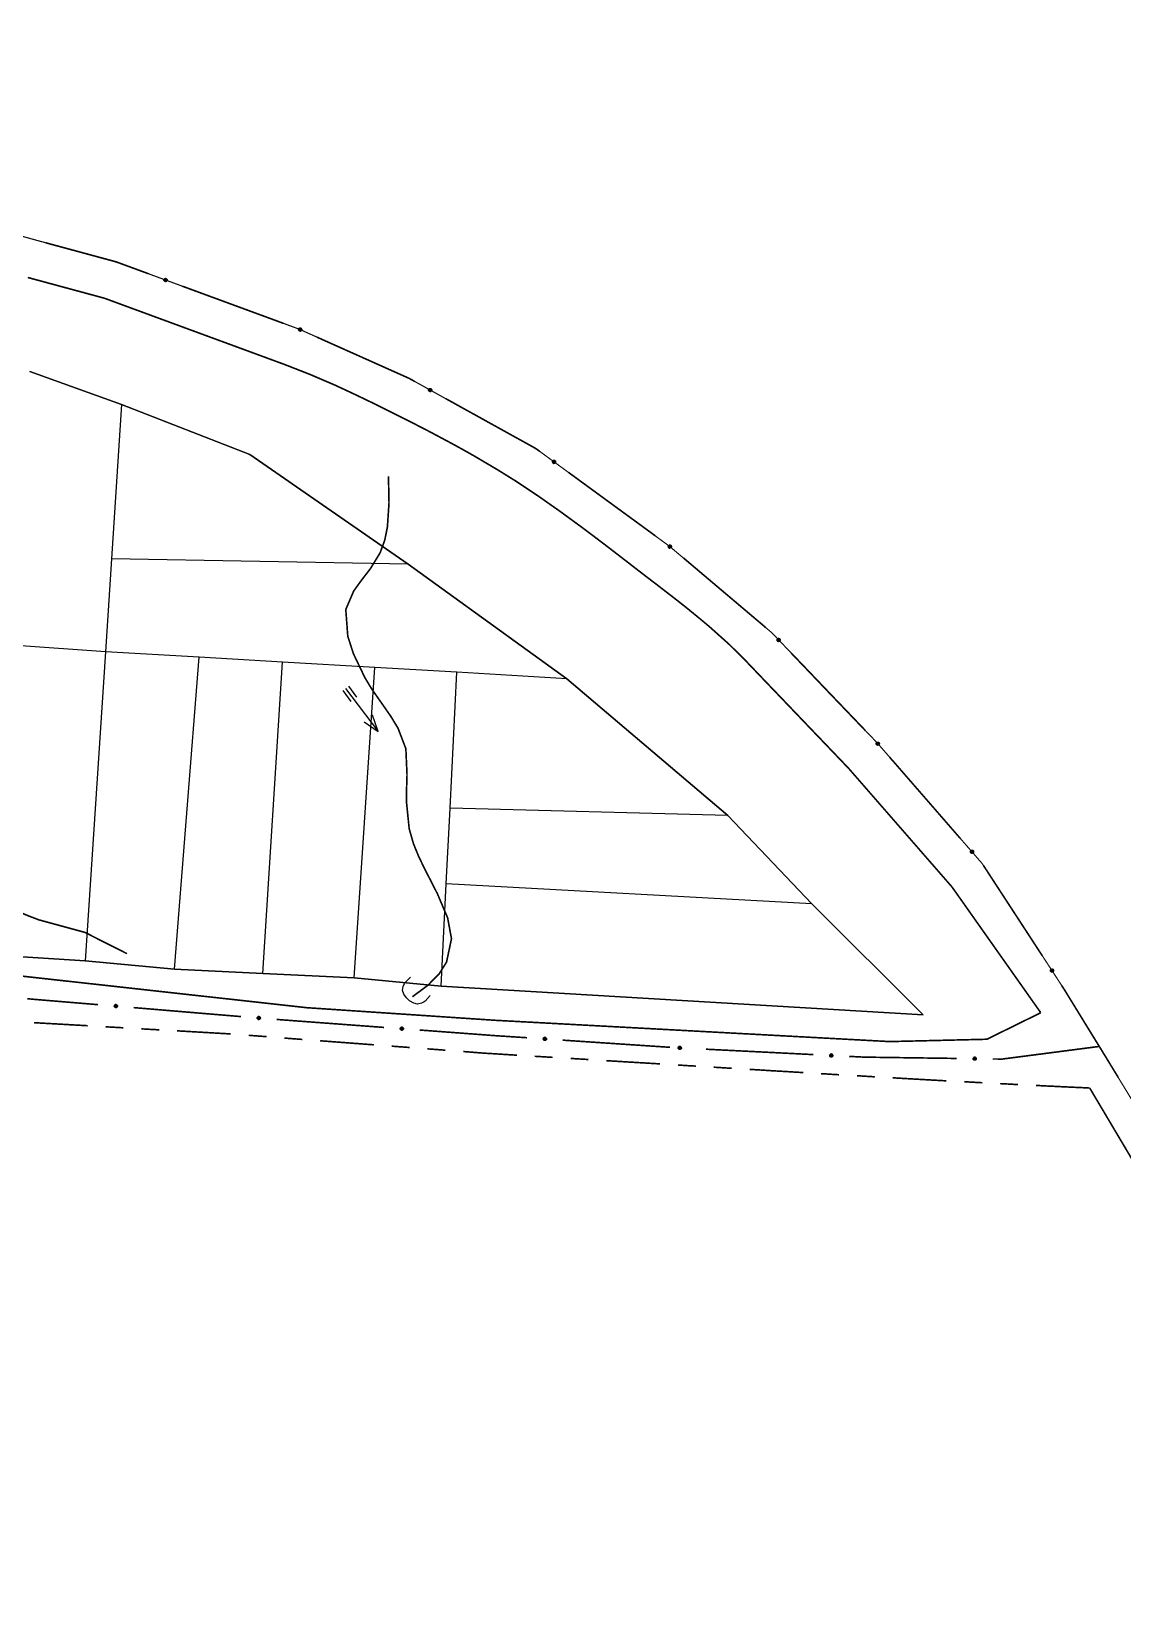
# Model space of a CAD drawing. Extents: x 205150 to 206910, y 4858726 to 4860849.
# Drawn here: x 206605.4 to 206727.1, y 4860092.8 to 4860269 of the extents above; entities that cross this region are included whole.
import ezdxf

# ---------------------------------------------------------------- set-up
doc = ezdxf.new("R2010")
doc.units = 0
doc.header["$LTSCALE"] = 1.5
doc.header["$MEASUREMENT"] = 0
doc.linetypes.add('TRACO_15', pattern=[3, 2, -1])
doc.linetypes.add('TRACO_25', pattern=[8, 3, -1, 1, -1, 1, -1])
for name, color, linetype in [('CD-MALHA-LOTES', 7, 'CONTINUOUS'), ('HD-CURSO-PERENE', 170, 'CONTINUOUS'), ('HD-TXT-PERENE', 170, 'CONTINUOUS'), ('LM-LIM-SETOR-FISCAL', 7, 'CONTINUOUS'), ('RU-QUADRAS', 6, 'CONTINUOUS'), ('SV-CAMINHO-TRILHA', 20, 'CONTINUOUS'), ('SV-EIXO-ROD-ESTR', 7, 'CONTINUOUS'), ('SV-EIXO-RUA-N-PAV', 6, 'CONTINUOUS'), ('SV-EST-MUNIC-PAV', 20, 'CONTINUOUS'), ('SV-PONTE-BUEIRO', 7, 'CONTINUOUS'), ('SV-RUA-NAO-PAV-S-GUIA-C-GUIA', 7, 'CONTINUOUS')]:
    doc.layers.add(name, color=color, linetype=linetype)
doc.linetypes.add('Limite', pattern='A,20,-3,[130,ltypeshp.shx,S=6.35,R=0,X=0,Y=0],-3,20', length=46)

# ---------------------------------------------------------------- blocks, each defined once
blk = doc.blocks.new('COD035', base_point=(204668.399228, 4861486.910881))
at = {"layer": 'HD-TXT-PERENE'}
for p, q in [((204668.399228, 4861487.316612), (204669.899228, 4861487.316612)), ((204668.399228, 4861486.916612), (204674.399228, 4861486.916612)), ((204668.399228, 4861486.516612), (204669.899228, 4861486.516612))]:
    blk.add_line(p, q, dxfattribs=at)
blk.add_lwpolyline([(204672.599228, 4861486.316612), (204674.399228, 4861486.916612), (204672.599228, 4861487.516612)], dxfattribs=at)
blk = doc.blocks.new('COD119', base_point=(206269.106264, 4861647.391596))
at = {"layer": 'SV-PONTE-BUEIRO'}
blk.add_lwpolyline([(206267.596264, 4861645.391596), (206267.596264, 4861646.224929), (206267.596264, 4861646.349929), (206267.722098, 4861646.683263), (206267.973764, 4861647.058263), (206268.351264, 4861647.266596), (206268.854598, 4861647.391596), (206269.357931, 4861647.391596), (206269.861264, 4861647.266596), (206270.238764, 4861647.058263), (206270.490431, 4861646.683263), (206270.616264, 4861646.349929), (206270.616264, 4861646.224929), (206270.616264, 4861645.391596)], dxfattribs=at)

msp = doc.modelspace()

# ---------------------------------------------------------------- linework, layer by layer
at = {"layer": 'CD-MALHA-LOTES'}
for points in [[(206615.48, 4860227.37), (206605.23, 4860231.06)], [(206615.48, 4860227.37), (206614.35, 4860210.15)], [(206647.44, 4860209.57), (206629.79, 4860221.81), (206615.48, 4860227.37)], [(206614.35, 4860210.15), (206613.67, 4860199.79)], [(206647.44, 4860209.57), (206614.35, 4860210.15)], [(206665.12, 4860196.78), (206647.44, 4860209.57)], [(206613.67, 4860199.79), (206603.75, 4860200.5)], [(206613.67, 4860199.79), (206611.41, 4860165.31)], [(206624.14, 4860199.18), (206613.67, 4860199.79)], [(206621.38, 4860164.37), (206624.14, 4860199.18)], [(206633.41, 4860198.63), (206624.14, 4860199.18)], [(206631.24, 4860163.9), (206633.41, 4860198.63)], [(206643.71, 4860198.03), (206633.41, 4860198.63)], [(206641.42, 4860163.42), (206643.71, 4860198.03)], [(206652.88, 4860197.5), (206643.71, 4860198.03)], [(206652.12, 4860182.34), (206652.88, 4860197.5)], [(206665.12, 4860196.78), (206652.88, 4860197.5)], [(206683.09, 4860181.53), (206665.12, 4860196.78)], [(206651.69, 4860173.89), (206652.12, 4860182.34)], [(206683.09, 4860181.53), (206652.12, 4860182.34)], [(206692.47, 4860171.68), (206683.09, 4860181.53)], [(206651.12, 4860162.47), (206651.69, 4860173.89)], [(206692.47, 4860171.68), (206651.69, 4860173.89)], [(206651.12, 4860162.47), (206704.88, 4860159.29), (206692.47, 4860171.68)], [(206602.08, 4860165.91), (206611.41, 4860165.31)], [(206611.41, 4860165.31), (206621.38, 4860164.37)], [(206621.38, 4860164.37), (206631.24, 4860163.9)], [(206631.24, 4860163.9), (206641.42, 4860163.42)], [(206641.42, 4860163.42), (206651.12, 4860162.47)]]:
    msp.add_lwpolyline(points, dxfattribs=at)
at = {"layer": 'HD-CURSO-PERENE', "const_width": 0.18, "flags": 128}
msp.add_lwpolyline([(206645.24, 4860219.37), (206645.3, 4860216.39), (206645.12, 4860213.7), (206644.82, 4860212.22), (206644.3, 4860210.81), (206643.22, 4860209.05), (206642.27, 4860207.82), (206641.37, 4860206.58), (206640.48, 4860204.51), (206640.7, 4860201.53), (206641.33, 4860199.57), (206642.62, 4860196.88), (206643.4, 4860195.59), (206644.65, 4860193.81), (206645.53, 4860192.54), (206646.31, 4860191.25), (206647.18, 4860188.97), (206647.31, 4860186.05), (206647.26, 4860184.53), (206647.25, 4860183.02), (206647.55, 4860180.05), (206648.03, 4860178.37), (206648.61, 4860176.95), (206649.29, 4860175.54), (206650, 4860174.16), (206650.7, 4860172.79), (206651.84, 4860170.1), (206652.27, 4860167.78), (206651.72, 4860165.17), (206650.91, 4860163.88), (206649.65, 4860162.59), (206647.91, 4860161.3)], dxfattribs=at)
at = {"layer": 'LM-LIM-SETOR-FISCAL', "linetype": 'Limite', "ltscale": 0.1, "const_width": 0.13, "flags": 128}
msp.add_lwpolyline([(205319.29, 4860270.52), (205308.71, 4860256.67), (205305.78, 4860258.84), (205287.54, 4860237.69), (205276.64, 4860225.85), (205246.75, 4860195.21), (205217.93, 4860166.62), (205205.07, 4860154.22), (205154.16, 4860103.62), (205198.33, 4860053.28), (205217.33, 4860073.87), (205228.31, 4860086.13), (205238.29, 4860095.9), (205249.21, 4860104.33), (205257.45, 4860109.18), (205264.02, 4860112.21), (205279.18, 4860117.77), (205286.26, 4860119.79), (205298.64, 4860121.61), (205309.27, 4860122.88), (205318.87, 4860123.38), (205330.48, 4860123.39), (205348.91, 4860120.43), (205359.29, 4860117.56), (205368.87, 4860113.52), (205387.79, 4860104.36), (205416.55, 4860084.92), (205427.35, 4860072.78), (205437.08, 4860059.62), (205479.77, 4859996.22), (205490.09, 4859981.19), (205507.28, 4859955.95), (205301.82, 4859758.53), (205304.27, 4859754.35), (205308.51, 4859743.48), (205314.17, 4859730.07), (205319.34, 4859714.73), (205318.69, 4859702.13), (205317.26, 4859690.64), (205315.74, 4859682.13), (205314.47, 4859670.89), (205312.89, 4859663.45), (205309.4, 4859652.21), (205307.5, 4859644.78), (205307.82, 4859635.75), (205310.04, 4859627.84), (205314.31, 4859618.34), (205319.85, 4859606.63), (205326.97, 4859596.97), (205332.19, 4859589.73), (205339.8, 4859581.22), (205346.76, 4859572.51), (205354, 4859559.81), (205353.39, 4859552.98), (205353.27, 4859547.01), (205355.22, 4859540.43), (205360.95, 4859533.08), (205371.88, 4859519.43), (205377.63, 4859512.44), (205385.79, 4859503.96), (205396.46, 4859500.67), (205404.7, 4859492.02), (205412.93, 4859478.57), (205420.22, 4859461.9), (205423.63, 4859449.31), (205425.2, 4859433.83), (205427.41, 4859417.81), (205434.87, 4859380.22), (205437.8, 4859372.3), (205447.24, 4859361.81), (205453.54, 4859349.48), (205459.05, 4859329.54), (205466.92, 4859311.43), (205476.36, 4859294.25), (205487.12, 4859281.65), (205492.89, 4859272.47), (205496.57, 4859259.35), (205503.39, 4859250.69), (205510.74, 4859242.04), (205513.88, 4859233.64), (205518.87, 4859225.77), (205525.3, 4859218.82), (205532.12, 4859213.83), (205535.79, 4859207.8), (205538.94, 4859201.5), (205542.88, 4859195.99), (205547.34, 4859189.96), (205548.12, 4859187.59), (205557.31, 4859181.03), (205563.87, 4859170.28), (205572.52, 4859159), (205575.67, 4859152.83), (205573.49, 4859146.26), (205574.41, 4859107.72), (205574.1, 4859102.45), (205570.43, 4859091.7), (205564.13, 4859081.46), (205558.88, 4859071.49), (205553.9, 4859063.1), (205553.9, 4859053.65), (205550.78, 4858995.23), (205582.12, 4858999.84), (205643.48, 4859000.72), (205662.02, 4859003.54), (205723.44, 4859017.98), (205780.86, 4859021.75), (205796.46, 4859023.04), (205822.25, 4859018.37), (205884.61, 4859012.81), (205949.14, 4859010.7), (206010.04, 4859007.01), (206085.77, 4858991.23), (206142.93, 4858964.03), (206222.76, 4858955.8), (206247.48, 4858946.16), (206320.03, 4858923.22), (206357.59, 4858908.6), (206441.35, 4858853.88), (206472.45, 4858825.54), (206535.38, 4858773.37), (206582.46, 4858737.4), (206654.71, 4858791.02), (206678.45, 4858818.8), (206712.51, 4858857.69), (206744.07, 4858897.64), (206751.69, 4858909.49), (206759.23, 4858922.23), (206766.2, 4858935.79), (206774.68, 4858954.45), (206780.86, 4858969.77), (206787.32, 4858989.53), (206795.67, 4859017.91), (206801.34, 4859037.45), (206804.81, 4859048.55), (206810.21, 4859067.25), (206818.72, 4859096.7), (206836.07, 4859155.15), (206846.57, 4859191.69), (206849.26, 4859199.97), (206857.1, 4859228.87), (206879.44, 4859306.63), (206888.86, 4859339.28), (206892.9, 4859355.31), (206898.05, 4859377.14), (206902.33, 4859396.65), (206903.66, 4859403.73), (206904.19, 4859408.48), (206905.69, 4859418.05), (206906.56, 4859427.57), (206907.69, 4859436.73), (206908.51, 4859451.61), (206908.98, 4859469.92), (206908.88, 4859478.27), (206909.31, 4859486.41), (206909.8, 4859503.75), (206908.06, 4859522.53), (206905.79, 4859539.89), (206902.11, 4859560.26), (206898.96, 4859576.34), (206897.7, 4859582.09), (206890.37, 4859608.85), (206880.35, 4859645.11), (206869.65, 4859680.81), (206865.82, 4859696.97), (206853.5, 4859740.64), (206829.42, 4859824.64), (206821, 4859851.39), (206812.97, 4859883.79), (206808.11, 4859900.23), (206792.3, 4859957.48), (206787.8, 4859976.76), (206777.66, 4860010.06), (206765, 4860051.58), (206755.54, 4860085.7), (206750.68, 4860101.63), (206741.17, 4860125.56), (206733.16, 4860141.6), (206724.53, 4860155.76), (206720.58, 4860162.18), (206711.45, 4860176.18), (206701.64, 4860187.46), (206699.72, 4860189.66), (206688, 4860201.91), (206676.62, 4860211.53), (206661.73, 4860222.42), (206647.52, 4860230.3), (206635.25, 4860235.79), (206614.85, 4860243.29), (206606.14, 4860245.65), (206597.68, 4860248), (206583.47, 4860251.01), (206568.95, 4860253.89), (206555.52, 4860256.25), (206536.42, 4860258.75), (206515.07, 4860261.46), (206491.2, 4860264.62), (206461.18, 4860268.88), (206439.8, 4860271.78), (206410.63, 4860276.21), (206388.16, 4860279.36), (206368.66, 4860282.7), (206354.57, 4860286.28), (206341.8, 4860291.58), (206328.08, 4860297.72), (206312.52, 4860304.06), (206285.44, 4860316.18), (206266.75, 4860326.61), (206251.28, 4860335.83), (206233.37, 4860347.73), (206203.78, 4860369), (206190.98, 4860381.36), (206176.1, 4860393.77), (206148.73, 4860420.73), (206131.72, 4860438.15), (206119.93, 4860450.72), (206096.07, 4860474.64), (206079.22, 4860491.32), (206053.65, 4860516.64), (206024.02, 4860544.98), (206003.48, 4860565.32), (205982.61, 4860587.19), (205969.68, 4860601.5), (205947.41, 4860624.23), (205941.47, 4860630.27), (205933.71, 4860637.54), (205921.87, 4860648.63), (205904.16, 4860665.5), (205891.55, 4860678.66), (205883.32, 4860686.89), (205866.07, 4860704.91), (205856.37, 4860714.35), (205825.17, 4860745.55), (205813.99, 4860756.84), (205803.22, 4860767.55), (205796.49, 4860774.25), (205790.73, 4860779.92), (205778.11, 4860792.25), (205767.26, 4860803.09), (205754.34, 4860816.31), (205748.7, 4860822.1), (205743.2, 4860827.74), (205737.56, 4860833.24), (205728.8, 4860841.85), (205722.27, 4860848.82), (205716.69, 4860834.76), (205683.28, 4860785.15), (205648.13, 4860731.52), (205621.03, 4860690.19), (205590.06, 4860643.83), (205580.55, 4860630.3), (205567.6, 4860611.82), (205565.6, 4860608.82), (205469.79, 4860465.73), (205420.74, 4860392.29), (205335.67, 4860262.2), (205321.6, 4860273.55)], close=True, dxfattribs=at)
at = {"layer": 'RU-QUADRAS'}
msp.add_lwpolyline([(206605.23, 4860231.06), (206615.48, 4860227.37), (206629.79, 4860221.81), (206647.44, 4860209.57), (206665.12, 4860196.78), (206683.09, 4860181.53), (206692.47, 4860171.68), (206704.88, 4860159.29), (206651.12, 4860162.47), (206641.42, 4860163.42), (206631.24, 4860163.9), (206621.38, 4860164.37), (206611.41, 4860165.31), (206602.08, 4860165.91)], dxfattribs=at)
at = {"layer": 'SV-CAMINHO-TRILHA', "linetype": 'TRACO_15', "const_width": 0.18, "flags": 128}
msp.add_lwpolyline([(206616.07, 4860166.11), (206611.38, 4860168.48), (206606.25, 4860169.88), (206604.99, 4860170.36), (206600.26, 4860172.37), (206597.87, 4860174.38), (206595.92, 4860179.45), (206595.57, 4860184.5), (206595.33, 4860185.93)], dxfattribs=at)
at = {"layer": 'SV-EIXO-ROD-ESTR', "const_width": 0.18, "flags": 128}
for points in [[(206607.02, 4860245.41), (206614.74, 4860243.32)], [(206614.74, 4860243.32), (206614.85, 4860243.29)], [(206614.85, 4860243.29), (206618.5, 4860241.95)], [(206622.25, 4860240.57), (206633.51, 4860236.43)], [(206637.21, 4860234.91), (206647.25, 4860230.42)], [(206647.25, 4860230.42), (206647.52, 4860230.3)], [(206647.52, 4860230.3), (206648.14, 4860229.96)], [(206651.64, 4860228.02), (206661.26, 4860222.69)], [(206661.26, 4860222.69), (206661.73, 4860222.42)], [(206661.73, 4860222.42), (206662.1, 4860222.15)], [(206665.33, 4860219.79), (206675.02, 4860212.71)], [(206678.16, 4860210.24), (206687.32, 4860202.49)], [(206690.15, 4860199.66), (206698.44, 4860190.99)], [(206701.13, 4860188.03), (206701.64, 4860187.46)], [(206701.64, 4860187.46), (206709.01, 4860178.98)], [(206711.61, 4860175.94), (206718.16, 4860165.89)], [(206720.34, 4860162.54), (206720.58, 4860162.18)], [(206720.58, 4860162.18), (206724.02, 4860156.58)], [(206724.02, 4860156.58), (206724.53, 4860155.76)], [(206724.53, 4860155.76), (206726.63, 4860152.32)]]:
    msp.add_lwpolyline(points, dxfattribs=at)
at = {"layer": 'SV-EIXO-ROD-ESTR', "flags": 128}
for points in [[(206620.28, 4860241.42), (206620.32, 4860241.44), (206620.36, 4860241.45), (206620.4, 4860241.44), (206620.43, 4860241.43), (206620.46, 4860241.42), (206620.49, 4860241.4), (206620.52, 4860241.36), (206620.54, 4860241.32), (206620.55, 4860241.28), (206620.55, 4860241.24), (206620.54, 4860241.2), (206620.52, 4860241.17), (206620.5, 4860241.14), (206620.47, 4860241.12), (206620.42, 4860241.1), (206620.38, 4860241.09), (206620.34, 4860241.09), (206620.31, 4860241.1), (206620.28, 4860241.12), (206620.25, 4860241.14), (206620.22, 4860241.17), (206620.2, 4860241.22), (206620.19, 4860241.26), (206620.2, 4860241.29), (206620.21, 4860241.33), (206620.22, 4860241.36), (206620.24, 4860241.39), (206620.28, 4860241.42)], [(206635.3, 4860235.89), (206635.34, 4860235.91), (206635.39, 4860235.91), (206635.42, 4860235.91), (206635.46, 4860235.9), (206635.49, 4860235.88), (206635.51, 4860235.85), (206635.54, 4860235.82), (206635.56, 4860235.78), (206635.56, 4860235.73), (206635.56, 4860235.69), (206635.55, 4860235.66), (206635.53, 4860235.63), (206635.5, 4860235.6), (206635.47, 4860235.58), (206635.42, 4860235.56), (206635.38, 4860235.56), (206635.35, 4860235.56), (206635.31, 4860235.57), (206635.28, 4860235.59), (206635.25, 4860235.61), (206635.23, 4860235.65), (206635.21, 4860235.69), (206635.21, 4860235.74), (206635.21, 4860235.77), (206635.22, 4860235.81), (206635.24, 4860235.84), (206635.26, 4860235.87), (206635.3, 4860235.89)], [(206649.82, 4860229.16), (206649.86, 4860229.17), (206649.91, 4860229.17), (206649.94, 4860229.17), (206649.97, 4860229.15), (206650, 4860229.13), (206650.03, 4860229.1), (206650.05, 4860229.07), (206650.06, 4860229.02), (206650.06, 4860228.98), (206650.06, 4860228.94), (206650.04, 4860228.91), (206650.02, 4860228.88), (206649.99, 4860228.86), (206649.96, 4860228.83), (206649.91, 4860228.82), (206649.87, 4860228.82), (206649.83, 4860228.83), (206649.8, 4860228.84), (206649.77, 4860228.86), (206649.75, 4860228.89), (206649.72, 4860228.92), (206649.71, 4860228.97), (206649.71, 4860229.01), (206649.72, 4860229.05), (206649.73, 4860229.08), (206649.75, 4860229.11), (206649.78, 4860229.14), (206649.82, 4860229.16)], [(206663.66, 4860221.15), (206663.71, 4860221.16), (206663.76, 4860221.15), (206663.79, 4860221.14), (206663.82, 4860221.12), (206663.85, 4860221.1), (206663.87, 4860221.07), (206663.88, 4860221.03), (206663.89, 4860220.98), (206663.89, 4860220.94), (206663.88, 4860220.9), (206663.86, 4860220.87), (206663.84, 4860220.85), (206663.8, 4860220.83), (206663.77, 4860220.81), (206663.72, 4860220.8), (206663.68, 4860220.8), (206663.64, 4860220.82), (206663.61, 4860220.84), (206663.58, 4860220.86), (206663.56, 4860220.89), (206663.55, 4860220.93), (206663.54, 4860220.98), (206663.54, 4860221.02), (206663.55, 4860221.05), (206663.57, 4860221.08), (206663.6, 4860221.11), (206663.62, 4860221.13), (206663.66, 4860221.15)], [(206676.59, 4860211.71), (206676.64, 4860211.71), (206676.68, 4860211.7), (206676.72, 4860211.69), (206676.74, 4860211.67), (206676.77, 4860211.64), (206676.79, 4860211.61), (206676.8, 4860211.57), (206676.81, 4860211.52), (206676.8, 4860211.48), (206676.79, 4860211.45), (206676.77, 4860211.42), (206676.74, 4860211.39), (206676.71, 4860211.37), (206676.67, 4860211.36), (206676.62, 4860211.36), (206676.58, 4860211.36), (206676.54, 4860211.38), (206676.52, 4860211.4), (206676.49, 4860211.42), (206676.47, 4860211.45), (206676.46, 4860211.49), (206676.45, 4860211.54), (206676.46, 4860211.59), (206676.47, 4860211.62), (206676.5, 4860211.65), (206676.52, 4860211.67), (206676.55, 4860211.69), (206676.59, 4860211.71)], [(206688.74, 4860201.29), (206688.79, 4860201.29), (206688.83, 4860201.28), (206688.87, 4860201.26), (206688.89, 4860201.23), (206688.91, 4860201.21), (206688.93, 4860201.17), (206688.94, 4860201.13), (206688.94, 4860201.09), (206688.93, 4860201.04), (206688.91, 4860201.01), (206688.89, 4860200.98), (206688.86, 4860200.96), (206688.83, 4860200.95), (206688.78, 4860200.94), (206688.74, 4860200.94), (206688.69, 4860200.95), (206688.66, 4860200.97), (206688.64, 4860200.99), (206688.61, 4860201.02), (206688.6, 4860201.05), (206688.59, 4860201.09), (206688.59, 4860201.14), (206688.6, 4860201.18), (206688.62, 4860201.21), (206688.64, 4860201.24), (206688.67, 4860201.26), (206688.7, 4860201.28), (206688.74, 4860201.29)], [(206699.81, 4860189.72), (206699.86, 4860189.72), (206699.9, 4860189.71), (206699.93, 4860189.69), (206699.95, 4860189.66), (206699.97, 4860189.63), (206699.99, 4860189.6), (206700, 4860189.56), (206700, 4860189.51), (206699.98, 4860189.47), (206699.96, 4860189.44), (206699.94, 4860189.41), (206699.91, 4860189.39), (206699.87, 4860189.38), (206699.83, 4860189.37), (206699.78, 4860189.37), (206699.74, 4860189.39), (206699.71, 4860189.41), (206699.69, 4860189.43), (206699.67, 4860189.46), (206699.65, 4860189.49), (206699.64, 4860189.54), (206699.65, 4860189.58), (206699.66, 4860189.62), (206699.68, 4860189.65), (206699.71, 4860189.68), (206699.73, 4860189.7), (206699.77, 4860189.72), (206699.81, 4860189.72)], [(206710.32, 4860177.66), (206710.36, 4860177.65), (206710.41, 4860177.64), (206710.44, 4860177.62), (206710.46, 4860177.6), (206710.48, 4860177.57), (206710.5, 4860177.53), (206710.5, 4860177.49), (206710.5, 4860177.45), (206710.49, 4860177.4), (206710.47, 4860177.37), (206710.44, 4860177.35), (206710.42, 4860177.33), (206710.38, 4860177.31), (206710.34, 4860177.3), (206710.29, 4860177.31), (206710.25, 4860177.32), (206710.22, 4860177.34), (206710.19, 4860177.37), (206710.17, 4860177.39), (206710.16, 4860177.43), (206710.15, 4860177.47), (206710.15, 4860177.52), (206710.17, 4860177.56), (206710.19, 4860177.59), (206710.21, 4860177.61), (206710.24, 4860177.63), (206710.27, 4860177.65), (206710.32, 4860177.66)], [(206719.27, 4860164.4), (206719.31, 4860164.39), (206719.35, 4860164.37), (206719.38, 4860164.34), (206719.4, 4860164.32), (206719.42, 4860164.28), (206719.43, 4860164.25), (206719.43, 4860164.21), (206719.42, 4860164.16), (206719.4, 4860164.12), (206719.38, 4860164.09), (206719.35, 4860164.07), (206719.32, 4860164.05), (206719.28, 4860164.04), (206719.24, 4860164.04), (206719.19, 4860164.05), (206719.15, 4860164.07), (206719.13, 4860164.09), (206719.11, 4860164.12), (206719.09, 4860164.15), (206719.08, 4860164.19), (206719.08, 4860164.23), (206719.09, 4860164.28), (206719.1, 4860164.32), (206719.13, 4860164.34), (206719.16, 4860164.37), (206719.19, 4860164.38), (206719.22, 4860164.39), (206719.27, 4860164.4)]]:
    msp.add_lwpolyline(points, close=True, dxfattribs=at)
for points in [[(206620.19, 4860241.26), (206620.52, 4860241.17)], [(206620.2, 4860241.31), (206620.54, 4860241.22)], [(206620.2, 4860241.29), (206620.54, 4860241.2)], [(206620.2, 4860241.27), (206620.53, 4860241.19)], [(206620.2, 4860241.23), (206620.51, 4860241.16)], [(206620.2, 4860241.22), (206620.5, 4860241.14)], [(206620.21, 4860241.33), (206620.55, 4860241.24)], [(206620.22, 4860241.36), (206620.55, 4860241.28)], [(206620.22, 4860241.34), (206620.54, 4860241.26)], [(206620.22, 4860241.19), (206620.48, 4860241.13)], [(206620.22, 4860241.17), (206620.47, 4860241.12)], [(206620.24, 4860241.39), (206620.54, 4860241.32)], [(206620.24, 4860241.37), (206620.54, 4860241.3)], [(206620.24, 4860241.15), (206620.44, 4860241.11)], [(206620.25, 4860241.14), (206620.42, 4860241.1)], [(206620.26, 4860241.4), (206620.53, 4860241.34)], [(206620.27, 4860241.13), (206620.39, 4860241.09)], [(206620.28, 4860241.42), (206620.52, 4860241.36)], [(206620.28, 4860241.12), (206620.38, 4860241.09)], [(206620.3, 4860241.43), (206620.5, 4860241.38)], [(206620.32, 4860241.44), (206620.49, 4860241.4)], [(206620.34, 4860241.44), (206620.47, 4860241.41)], [(206620.36, 4860241.45), (206620.46, 4860241.42)], [(206635.24, 4860235.84), (206635.56, 4860235.73)], [(206635.24, 4860235.82), (206635.56, 4860235.72)], [(206635.26, 4860235.87), (206635.56, 4860235.78)], [(206635.26, 4860235.85), (206635.56, 4860235.76)], [(206635.28, 4860235.88), (206635.54, 4860235.8)], [(206635.3, 4860235.89), (206635.54, 4860235.82)], [(206635.32, 4860235.9), (206635.52, 4860235.84)], [(206635.34, 4860235.91), (206635.51, 4860235.85)], [(206635.37, 4860235.91), (206635.49, 4860235.87)], [(206635.39, 4860235.91), (206635.49, 4860235.88)], [(206635.21, 4860235.77), (206635.55, 4860235.66)], [(206635.21, 4860235.75), (206635.53, 4860235.65)], [(206635.21, 4860235.74), (206635.53, 4860235.63)], [(206635.21, 4860235.71), (206635.51, 4860235.62)], [(206635.21, 4860235.69), (206635.5, 4860235.6)], [(206635.22, 4860235.81), (206635.56, 4860235.69)], [(206635.22, 4860235.79), (206635.55, 4860235.68)], [(206635.22, 4860235.67), (206635.48, 4860235.59)], [(206635.23, 4860235.65), (206635.47, 4860235.58)], [(206635.25, 4860235.63), (206635.44, 4860235.57)], [(206635.25, 4860235.61), (206635.42, 4860235.56)], [(206635.27, 4860235.6), (206635.4, 4860235.56)], [(206635.28, 4860235.59), (206635.38, 4860235.56)], [(206649.71, 4860229.01), (206650.02, 4860228.88)], [(206649.71, 4860228.99), (206650, 4860228.87)], [(206649.71, 4860228.97), (206649.99, 4860228.86)], [(206649.72, 4860229.05), (206650.04, 4860228.91)], [(206649.72, 4860229.03), (206650.03, 4860228.9)], [(206649.72, 4860228.95), (206649.97, 4860228.85)], [(206649.72, 4860228.92), (206649.96, 4860228.83)], [(206649.73, 4860229.08), (206650.06, 4860228.94)], [(206649.73, 4860229.06), (206650.05, 4860228.92)], [(206649.74, 4860228.91), (206649.93, 4860228.83)], [(206649.75, 4860229.11), (206650.06, 4860228.98)], [(206649.75, 4860229.09), (206650.06, 4860228.96)], [(206649.75, 4860228.89), (206649.91, 4860228.82)], [(206649.76, 4860228.87), (206649.88, 4860228.82)], [(206649.77, 4860229.12), (206650.06, 4860229)], [(206649.77, 4860228.86), (206649.87, 4860228.82)], [(206649.78, 4860229.14), (206650.06, 4860229.02)], [(206649.8, 4860229.14), (206650.05, 4860229.05)], [(206649.82, 4860229.16), (206650.05, 4860229.07)], [(206649.84, 4860229.16), (206650.03, 4860229.09)], [(206649.86, 4860229.17), (206650.03, 4860229.1)], [(206649.89, 4860229.17), (206650.01, 4860229.12)], [(206649.91, 4860229.17), (206650, 4860229.13)], [(206663.54, 4860221.02), (206663.84, 4860220.85)], [(206663.54, 4860221), (206663.82, 4860220.84)], [(206663.54, 4860220.98), (206663.8, 4860220.83)], [(206663.55, 4860221.05), (206663.86, 4860220.87)], [(206663.55, 4860221.03), (206663.84, 4860220.86)], [(206663.55, 4860220.95), (206663.78, 4860220.82)], [(206663.55, 4860220.93), (206663.77, 4860220.81)], [(206663.56, 4860220.91), (206663.74, 4860220.81)], [(206663.56, 4860220.89), (206663.72, 4860220.8)], [(206663.57, 4860221.08), (206663.88, 4860220.9)], [(206663.57, 4860221.07), (206663.86, 4860220.89)], [(206663.58, 4860220.87), (206663.69, 4860220.81)], [(206663.58, 4860220.86), (206663.68, 4860220.8)], [(206663.59, 4860221.09), (206663.88, 4860220.93)], [(206663.6, 4860221.11), (206663.89, 4860220.94)], [(206663.61, 4860221.12), (206663.89, 4860220.96)], [(206663.62, 4860221.13), (206663.89, 4860220.98)], [(206663.64, 4860221.14), (206663.89, 4860221.01)], [(206663.66, 4860221.15), (206663.88, 4860221.03)], [(206663.69, 4860221.15), (206663.87, 4860221.05)], [(206663.71, 4860221.16), (206663.87, 4860221.07)], [(206663.74, 4860221.15), (206663.85, 4860221.09)], [(206663.76, 4860221.15), (206663.85, 4860221.1)], [(206676.45, 4860211.54), (206676.71, 4860211.37)], [(206676.46, 4860211.59), (206676.74, 4860211.39)], [(206676.46, 4860211.56), (206676.72, 4860211.39)], [(206676.46, 4860211.52), (206676.69, 4860211.37)], [(206676.46, 4860211.49), (206676.67, 4860211.36)], [(206676.47, 4860211.62), (206676.77, 4860211.42)], [(206676.47, 4860211.6), (206676.75, 4860211.41)], [(206676.47, 4860211.47), (206676.64, 4860211.36)], [(206676.47, 4860211.45), (206676.62, 4860211.36)], [(206676.48, 4860211.44), (206676.59, 4860211.36)], [(206676.49, 4860211.63), (206676.77, 4860211.43)], [(206676.49, 4860211.42), (206676.58, 4860211.36)], [(206676.5, 4860211.65), (206676.79, 4860211.45)], [(206676.51, 4860211.66), (206676.79, 4860211.47)], [(206676.52, 4860211.67), (206676.8, 4860211.48)], [(206676.54, 4860211.68), (206676.8, 4860211.51)], [(206676.55, 4860211.69), (206676.81, 4860211.52)], [(206676.57, 4860211.7), (206676.8, 4860211.55)], [(206676.59, 4860211.71), (206676.8, 4860211.57)], [(206676.62, 4860211.71), (206676.79, 4860211.6)], [(206676.64, 4860211.71), (206676.79, 4860211.61)], [(206676.66, 4860211.71), (206676.77, 4860211.63)], [(206676.68, 4860211.7), (206676.77, 4860211.64)], [(206688.59, 4860201.14), (206688.83, 4860200.95)], [(206688.59, 4860201.12), (206688.8, 4860200.94)], [(206688.59, 4860201.09), (206688.78, 4860200.94)], [(206688.6, 4860201.18), (206688.86, 4860200.96)], [(206688.6, 4860201.16), (206688.84, 4860200.96)], [(206688.6, 4860201.07), (206688.75, 4860200.94)], [(206688.6, 4860201.05), (206688.74, 4860200.94)], [(206688.61, 4860201.19), (206688.87, 4860200.97)], [(206688.61, 4860201.03), (206688.71, 4860200.95)], [(206688.61, 4860201.02), (206688.69, 4860200.95)], [(206688.62, 4860201.21), (206688.89, 4860200.98)], [(206688.63, 4860201.22), (206688.9, 4860201)], [(206688.64, 4860201.24), (206688.91, 4860201.01)], [(206688.66, 4860201.25), (206688.92, 4860201.03)], [(206688.67, 4860201.26), (206688.93, 4860201.04)], [(206688.69, 4860201.27), (206688.93, 4860201.07)], [(206688.7, 4860201.28), (206688.94, 4860201.09)], [(206688.72, 4860201.28), (206688.94, 4860201.11)], [(206688.74, 4860201.29), (206688.94, 4860201.13)], [(206688.77, 4860201.29), (206688.93, 4860201.16)], [(206688.79, 4860201.29), (206688.93, 4860201.17)], [(206688.82, 4860201.28), (206688.92, 4860201.2)], [(206688.83, 4860201.28), (206688.91, 4860201.21)], [(206699.64, 4860189.54), (206699.83, 4860189.37)], [(206699.65, 4860189.6), (206699.89, 4860189.39)], [(206699.65, 4860189.58), (206699.87, 4860189.38)], [(206699.65, 4860189.56), (206699.85, 4860189.38)], [(206699.65, 4860189.51), (206699.8, 4860189.38)], [(206699.65, 4860189.49), (206699.78, 4860189.37)], [(206699.66, 4860189.62), (206699.91, 4860189.39)], [(206699.66, 4860189.47), (206699.76, 4860189.38)], [(206699.67, 4860189.64), (206699.92, 4860189.4)], [(206699.67, 4860189.46), (206699.74, 4860189.39)], [(206699.68, 4860189.65), (206699.94, 4860189.41)], [(206699.69, 4860189.66), (206699.95, 4860189.43)], [(206699.71, 4860189.68), (206699.96, 4860189.44)], [(206699.72, 4860189.69), (206699.97, 4860189.46)], [(206699.73, 4860189.7), (206699.98, 4860189.47)], [(206699.75, 4860189.71), (206699.98, 4860189.49)], [(206699.77, 4860189.72), (206700, 4860189.51)], [(206699.79, 4860189.72), (206699.99, 4860189.54)], [(206699.81, 4860189.72), (206700, 4860189.56)], [(206699.84, 4860189.72), (206699.99, 4860189.59)], [(206699.86, 4860189.72), (206699.99, 4860189.6)], [(206699.88, 4860189.71), (206699.98, 4860189.62)], [(206699.9, 4860189.71), (206699.97, 4860189.63)], [(206710.15, 4860177.52), (206710.38, 4860177.31)], [(206710.15, 4860177.47), (206710.34, 4860177.3)], [(206710.16, 4860177.54), (206710.39, 4860177.32)], [(206710.16, 4860177.49), (206710.36, 4860177.31)], [(206710.16, 4860177.45), (206710.31, 4860177.31)], [(206710.16, 4860177.43), (206710.29, 4860177.31)], [(206710.17, 4860177.56), (206710.42, 4860177.33)], [(206710.17, 4860177.41), (206710.27, 4860177.32)], [(206710.17, 4860177.39), (206710.25, 4860177.32)], [(206710.18, 4860177.57), (206710.43, 4860177.34)], [(206710.19, 4860177.59), (206710.44, 4860177.35)], [(206710.2, 4860177.6), (206710.45, 4860177.36)], [(206710.21, 4860177.61), (206710.47, 4860177.37)], [(206710.23, 4860177.62), (206710.48, 4860177.39)], [(206710.24, 4860177.63), (206710.49, 4860177.4)], [(206710.26, 4860177.64), (206710.49, 4860177.43)], [(206710.27, 4860177.65), (206710.5, 4860177.45)], [(206710.29, 4860177.65), (206710.5, 4860177.47)], [(206710.32, 4860177.66), (206710.5, 4860177.49)], [(206710.34, 4860177.65), (206710.5, 4860177.52)], [(206710.36, 4860177.65), (206710.5, 4860177.53)], [(206710.39, 4860177.65), (206710.48, 4860177.56)], [(206710.41, 4860177.64), (206710.48, 4860177.57)], [(206719.08, 4860164.23), (206719.24, 4860164.04)], [(206719.08, 4860164.21), (206719.21, 4860164.05)], [(206719.08, 4860164.19), (206719.19, 4860164.05)], [(206719.09, 4860164.28), (206719.28, 4860164.04)], [(206719.09, 4860164.25), (206719.26, 4860164.05)], [(206719.09, 4860164.17), (206719.17, 4860164.07)], [(206719.09, 4860164.15), (206719.15, 4860164.07)], [(206719.1, 4860164.32), (206719.32, 4860164.05)], [(206719.1, 4860164.3), (206719.3, 4860164.05)], [(206719.12, 4860164.33), (206719.33, 4860164.06)], [(206719.13, 4860164.34), (206719.35, 4860164.07)], [(206719.14, 4860164.35), (206719.36, 4860164.08)], [(206719.16, 4860164.37), (206719.38, 4860164.09)], [(206719.18, 4860164.37), (206719.39, 4860164.11)], [(206719.19, 4860164.38), (206719.4, 4860164.12)], [(206719.21, 4860164.38), (206719.41, 4860164.14)], [(206719.22, 4860164.39), (206719.42, 4860164.16)], [(206719.24, 4860164.39), (206719.42, 4860164.19)], [(206719.27, 4860164.4), (206719.43, 4860164.21)], [(206719.29, 4860164.39), (206719.42, 4860164.23)], [(206719.31, 4860164.39), (206719.43, 4860164.25)], [(206719.34, 4860164.38), (206719.42, 4860164.27)], [(206719.35, 4860164.37), (206719.42, 4860164.28)]]:
    msp.add_lwpolyline(points, dxfattribs=at)
at = {"layer": 'SV-EIXO-RUA-N-PAV', "const_width": 0.18, "flags": 128}
for points in [[(206605.86, 4860161), (206604.96, 4860161.08)], [(206612.83, 4860160.42), (206605.86, 4860161)], [(206628.78, 4860159.09), (206616.82, 4860160.09)], [(206644.73, 4860157.88), (206632.76, 4860158.77)], [(206656.62, 4860157), (206648.72, 4860157.59)], [(206656.7, 4860156.99), (206656.62, 4860157)], [(206660.69, 4860156.73), (206656.7, 4860156.99)], [(206676.65, 4860155.66), (206664.68, 4860156.46)], [(206692.63, 4860154.85), (206680.65, 4860155.45)], [(206724.53, 4860155.76), (206714.62, 4860154.47)], [(206698.42, 4860154.56), (206696.63, 4860154.65)], [(206698.63, 4860154.56), (206698.42, 4860154.56)], [(206708.63, 4860154.42), (206698.63, 4860154.56)], [(206713.7, 4860154.35), (206712.63, 4860154.36)], [(206714.62, 4860154.47), (206713.7, 4860154.35)]]:
    msp.add_lwpolyline(points, dxfattribs=at)
at = {"layer": 'SV-EIXO-RUA-N-PAV', "flags": 128}
for points in [[(206614.96, 4860160.13), (206614.92, 4860160.1), (206614.88, 4860160.08), (206614.85, 4860160.07), (206614.81, 4860160.08), (206614.78, 4860160.08), (206614.75, 4860160.09), (206614.71, 4860160.12), (206614.68, 4860160.16), (206614.66, 4860160.2), (206614.65, 4860160.23), (206614.65, 4860160.27), (206614.66, 4860160.3), (206614.67, 4860160.34), (206614.7, 4860160.37), (206614.73, 4860160.4), (206614.77, 4860160.42), (206614.81, 4860160.43), (206614.84, 4860160.43), (206614.88, 4860160.42), (206614.91, 4860160.41), (206614.95, 4860160.38), (206614.98, 4860160.35), (206615, 4860160.31), (206615, 4860160.27), (206615, 4860160.24), (206615, 4860160.2), (206614.99, 4860160.17), (206614.96, 4860160.13)], [(206630.9, 4860158.8), (206630.87, 4860158.77), (206630.83, 4860158.75), (206630.79, 4860158.74), (206630.76, 4860158.74), (206630.72, 4860158.75), (206630.69, 4860158.76), (206630.66, 4860158.79), (206630.62, 4860158.82), (206630.61, 4860158.86), (206630.6, 4860158.9), (206630.6, 4860158.93), (206630.6, 4860158.97), (206630.62, 4860159), (206630.64, 4860159.04), (206630.68, 4860159.07), (206630.72, 4860159.09), (206630.75, 4860159.09), (206630.79, 4860159.09), (206630.82, 4860159.09), (206630.86, 4860159.07), (206630.89, 4860159.05), (206630.92, 4860159.01), (206630.94, 4860158.98), (206630.95, 4860158.94), (206630.95, 4860158.9), (206630.94, 4860158.87), (206630.93, 4860158.83), (206630.9, 4860158.8)], [(206646.86, 4860157.61), (206646.82, 4860157.58), (206646.79, 4860157.56), (206646.75, 4860157.55), (206646.72, 4860157.55), (206646.68, 4860157.56), (206646.65, 4860157.57), (206646.61, 4860157.6), (206646.58, 4860157.63), (206646.56, 4860157.67), (206646.55, 4860157.71), (206646.55, 4860157.74), (206646.56, 4860157.78), (206646.57, 4860157.81), (206646.6, 4860157.85), (206646.63, 4860157.88), (206646.67, 4860157.9), (206646.71, 4860157.91), (206646.74, 4860157.91), (206646.78, 4860157.9), (206646.81, 4860157.89), (206646.85, 4860157.86), (206646.88, 4860157.82), (206646.9, 4860157.79), (206646.9, 4860157.75), (206646.9, 4860157.72), (206646.9, 4860157.68), (206646.89, 4860157.65), (206646.86, 4860157.61)], [(206662.82, 4860156.48), (206662.79, 4860156.44), (206662.75, 4860156.42), (206662.71, 4860156.41), (206662.68, 4860156.42), (206662.64, 4860156.42), (206662.61, 4860156.43), (206662.57, 4860156.46), (206662.54, 4860156.49), (206662.52, 4860156.53), (206662.51, 4860156.57), (206662.51, 4860156.6), (206662.52, 4860156.64), (206662.53, 4860156.67), (206662.55, 4860156.71), (206662.59, 4860156.74), (206662.63, 4860156.76), (206662.66, 4860156.77), (206662.7, 4860156.77), (206662.74, 4860156.76), (206662.77, 4860156.75), (206662.8, 4860156.73), (206662.84, 4860156.69), (206662.86, 4860156.65), (206662.86, 4860156.62), (206662.86, 4860156.58), (206662.86, 4860156.55), (206662.85, 4860156.51), (206662.82, 4860156.48)], [(206677.87, 4860155.47), (206677.83, 4860155.44), (206677.8, 4860155.42), (206677.76, 4860155.41), (206677.72, 4860155.41), (206677.69, 4860155.42), (206677.66, 4860155.43), (206677.62, 4860155.45), (206677.59, 4860155.49), (206677.57, 4860155.53), (206677.56, 4860155.57), (206677.56, 4860155.6), (206677.56, 4860155.64), (206677.58, 4860155.67), (206677.6, 4860155.7), (206677.64, 4860155.74), (206677.68, 4860155.76), (206677.71, 4860155.76), (206677.75, 4860155.76), (206677.78, 4860155.76), (206677.82, 4860155.75), (206677.85, 4860155.72), (206677.88, 4860155.69), (206677.9, 4860155.65), (206677.91, 4860155.61), (206677.91, 4860155.58), (206677.91, 4860155.54), (206677.89, 4860155.51), (206677.87, 4860155.47)], [(206694.77, 4860154.63), (206694.73, 4860154.6), (206694.7, 4860154.58), (206694.66, 4860154.57), (206694.63, 4860154.57), (206694.59, 4860154.57), (206694.56, 4860154.59), (206694.52, 4860154.61), (206694.49, 4860154.64), (206694.47, 4860154.68), (206694.46, 4860154.72), (206694.46, 4860154.76), (206694.46, 4860154.79), (206694.48, 4860154.82), (206694.5, 4860154.86), (206694.53, 4860154.89), (206694.57, 4860154.91), (206694.61, 4860154.92), (206694.64, 4860154.92), (206694.68, 4860154.92), (206694.71, 4860154.9), (206694.75, 4860154.88), (206694.78, 4860154.84), (206694.8, 4860154.81), (206694.81, 4860154.77), (206694.81, 4860154.74), (206694.81, 4860154.7), (206694.79, 4860154.67), (206694.77, 4860154.63)], [(206710.77, 4860154.28), (206710.73, 4860154.24), (206710.7, 4860154.22), (206710.66, 4860154.21), (206710.63, 4860154.21), (206710.59, 4860154.21), (206710.56, 4860154.23), (206710.52, 4860154.25), (206710.49, 4860154.28), (206710.46, 4860154.32), (206710.45, 4860154.36), (206710.45, 4860154.39), (206710.45, 4860154.43), (206710.47, 4860154.46), (206710.49, 4860154.5), (206710.52, 4860154.53), (206710.56, 4860154.55), (206710.6, 4860154.56), (206710.63, 4860154.56), (206710.67, 4860154.56), (206710.7, 4860154.55), (206710.74, 4860154.53), (206710.77, 4860154.49), (206710.79, 4860154.46), (206710.8, 4860154.42), (206710.8, 4860154.39), (206710.8, 4860154.35), (206710.79, 4860154.32), (206710.77, 4860154.28)]]:
    msp.add_lwpolyline(points, close=True, dxfattribs=at)
for points in [[(206615, 4860160.27), (206614.65, 4860160.27)], [(206615, 4860160.26), (206614.65, 4860160.25)], [(206615, 4860160.24), (206614.65, 4860160.23)], [(206615, 4860160.31), (206614.66, 4860160.3)], [(206615, 4860160.29), (206614.66, 4860160.28)], [(206615, 4860160.22), (206614.66, 4860160.21)], [(206615, 4860160.2), (206614.66, 4860160.2)], [(206614.98, 4860160.35), (206614.67, 4860160.34)], [(206614.99, 4860160.33), (206614.67, 4860160.32)], [(206614.99, 4860160.19), (206614.67, 4860160.17)], [(206614.99, 4860160.17), (206614.68, 4860160.16)], [(206614.96, 4860160.36), (206614.69, 4860160.35)], [(206614.95, 4860160.38), (206614.7, 4860160.37)], [(206614.97, 4860160.15), (206614.7, 4860160.14)], [(206614.96, 4860160.13), (206614.71, 4860160.12)], [(206614.92, 4860160.39), (206614.72, 4860160.39)], [(206614.91, 4860160.41), (206614.73, 4860160.4)], [(206614.94, 4860160.12), (206614.74, 4860160.11)], [(206614.92, 4860160.1), (206614.75, 4860160.09)], [(206614.89, 4860160.41), (206614.76, 4860160.41)], [(206614.88, 4860160.42), (206614.77, 4860160.42)], [(206614.9, 4860160.09), (206614.77, 4860160.09)], [(206614.88, 4860160.08), (206614.78, 4860160.08)], [(206630.94, 4860158.98), (206630.6, 4860158.97)], [(206630.94, 4860158.96), (206630.6, 4860158.95)], [(206630.95, 4860158.94), (206630.6, 4860158.93)], [(206630.95, 4860158.92), (206630.6, 4860158.92)], [(206630.95, 4860158.9), (206630.6, 4860158.9)], [(206630.93, 4860159), (206630.61, 4860158.99)], [(206630.94, 4860158.89), (206630.61, 4860158.88)], [(206630.94, 4860158.87), (206630.61, 4860158.86)], [(206630.92, 4860159.01), (206630.62, 4860159)], [(206630.93, 4860158.85), (206630.62, 4860158.84)], [(206630.93, 4860158.83), (206630.62, 4860158.82)], [(206630.9, 4860159.03), (206630.63, 4860159.02)], [(206630.89, 4860159.05), (206630.64, 4860159.04)], [(206630.92, 4860158.82), (206630.64, 4860158.81)], [(206630.9, 4860158.8), (206630.66, 4860158.79)], [(206630.87, 4860159.06), (206630.67, 4860159.05)], [(206630.86, 4860159.07), (206630.68, 4860159.07)], [(206630.88, 4860158.78), (206630.68, 4860158.77)], [(206630.87, 4860158.77), (206630.69, 4860158.76)], [(206630.84, 4860159.08), (206630.7, 4860159.08)], [(206630.82, 4860159.09), (206630.72, 4860159.09)], [(206630.85, 4860158.76), (206630.72, 4860158.76)], [(206630.83, 4860158.75), (206630.72, 4860158.75)], [(206646.9, 4860157.75), (206646.55, 4860157.74)], [(206646.9, 4860157.74), (206646.55, 4860157.73)], [(206646.9, 4860157.72), (206646.55, 4860157.71)], [(206646.9, 4860157.79), (206646.56, 4860157.78)], [(206646.9, 4860157.77), (206646.56, 4860157.76)], [(206646.9, 4860157.7), (206646.56, 4860157.69)], [(206646.9, 4860157.68), (206646.56, 4860157.67)], [(206646.88, 4860157.82), (206646.57, 4860157.81)], [(206646.89, 4860157.81), (206646.57, 4860157.8)], [(206646.89, 4860157.67), (206646.58, 4860157.65)], [(206646.89, 4860157.65), (206646.58, 4860157.63)], [(206646.86, 4860157.84), (206646.59, 4860157.83)], [(206646.85, 4860157.86), (206646.6, 4860157.85)], [(206646.87, 4860157.63), (206646.6, 4860157.62)], [(206646.86, 4860157.61), (206646.61, 4860157.6)], [(206646.82, 4860157.87), (206646.62, 4860157.86)], [(206646.81, 4860157.89), (206646.63, 4860157.88)], [(206646.84, 4860157.6), (206646.64, 4860157.58)], [(206646.82, 4860157.58), (206646.65, 4860157.57)], [(206646.79, 4860157.89), (206646.66, 4860157.89)], [(206646.78, 4860157.9), (206646.67, 4860157.9)], [(206646.8, 4860157.57), (206646.67, 4860157.57)], [(206646.79, 4860157.56), (206646.68, 4860157.56)], [(206662.86, 4860156.62), (206662.51, 4860156.6)], [(206662.86, 4860156.6), (206662.51, 4860156.59)], [(206662.86, 4860156.58), (206662.51, 4860156.57)], [(206662.86, 4860156.65), (206662.52, 4860156.64)], [(206662.86, 4860156.63), (206662.52, 4860156.62)], [(206662.86, 4860156.56), (206662.52, 4860156.55)], [(206662.84, 4860156.69), (206662.53, 4860156.67)], [(206662.84, 4860156.67), (206662.53, 4860156.66)], [(206662.8, 4860156.73), (206662.55, 4860156.71)], [(206662.82, 4860156.71), (206662.55, 4860156.69)], [(206662.78, 4860156.74), (206662.58, 4860156.72)], [(206662.77, 4860156.75), (206662.59, 4860156.74)], [(206662.75, 4860156.76), (206662.62, 4860156.75)], [(206662.74, 4860156.76), (206662.63, 4860156.76)], [(206662.86, 4860156.55), (206662.52, 4860156.53)], [(206662.85, 4860156.53), (206662.54, 4860156.51)], [(206662.85, 4860156.51), (206662.54, 4860156.49)], [(206662.83, 4860156.5), (206662.56, 4860156.48)], [(206662.82, 4860156.48), (206662.57, 4860156.46)], [(206662.8, 4860156.46), (206662.6, 4860156.45)], [(206662.79, 4860156.44), (206662.61, 4860156.43)], [(206662.76, 4860156.43), (206662.63, 4860156.43)], [(206662.75, 4860156.42), (206662.64, 4860156.42)], [(206677.9, 4860155.65), (206677.56, 4860155.64)], [(206677.9, 4860155.63), (206677.56, 4860155.62)], [(206677.91, 4860155.61), (206677.56, 4860155.6)], [(206677.91, 4860155.6), (206677.56, 4860155.59)], [(206677.91, 4860155.58), (206677.56, 4860155.57)], [(206677.91, 4860155.56), (206677.57, 4860155.55)], [(206677.91, 4860155.54), (206677.57, 4860155.53)], [(206677.88, 4860155.69), (206677.58, 4860155.67)], [(206677.89, 4860155.67), (206677.58, 4860155.65)], [(206677.9, 4860155.53), (206677.58, 4860155.51)], [(206677.86, 4860155.7), (206677.59, 4860155.69)], [(206677.89, 4860155.51), (206677.59, 4860155.49)], [(206677.85, 4860155.72), (206677.6, 4860155.7)], [(206677.88, 4860155.49), (206677.61, 4860155.47)], [(206677.87, 4860155.47), (206677.62, 4860155.45)], [(206677.83, 4860155.73), (206677.63, 4860155.72)], [(206677.82, 4860155.75), (206677.64, 4860155.74)], [(206677.85, 4860155.46), (206677.65, 4860155.44)], [(206677.8, 4860155.75), (206677.66, 4860155.75)], [(206677.83, 4860155.44), (206677.66, 4860155.43)], [(206677.78, 4860155.76), (206677.68, 4860155.76)], [(206677.81, 4860155.43), (206677.68, 4860155.42)], [(206677.8, 4860155.42), (206677.69, 4860155.42)], [(206694.8, 4860154.81), (206694.46, 4860154.79)], [(206694.79, 4860154.83), (206694.47, 4860154.81)], [(206694.78, 4860154.84), (206694.48, 4860154.82)], [(206694.76, 4860154.86), (206694.49, 4860154.84)], [(206694.75, 4860154.88), (206694.5, 4860154.86)], [(206694.72, 4860154.89), (206694.52, 4860154.88)], [(206694.71, 4860154.9), (206694.53, 4860154.89)], [(206694.69, 4860154.91), (206694.56, 4860154.9)], [(206694.68, 4860154.92), (206694.57, 4860154.91)], [(206694.8, 4860154.79), (206694.46, 4860154.77)], [(206694.81, 4860154.77), (206694.46, 4860154.76)], [(206694.81, 4860154.76), (206694.46, 4860154.74)], [(206694.81, 4860154.74), (206694.46, 4860154.72)], [(206694.8, 4860154.72), (206694.47, 4860154.7)], [(206694.81, 4860154.7), (206694.47, 4860154.68)], [(206694.79, 4860154.69), (206694.48, 4860154.66)], [(206694.79, 4860154.67), (206694.49, 4860154.64)], [(206694.78, 4860154.65), (206694.51, 4860154.63)], [(206694.77, 4860154.63), (206694.52, 4860154.61)], [(206694.75, 4860154.62), (206694.55, 4860154.6)], [(206694.73, 4860154.6), (206694.56, 4860154.59)], [(206694.71, 4860154.59), (206694.58, 4860154.58)], [(206694.7, 4860154.58), (206694.59, 4860154.57)], [(206710.79, 4860154.46), (206710.45, 4860154.43)], [(206710.8, 4860154.42), (206710.45, 4860154.39)], [(206710.8, 4860154.4), (206710.45, 4860154.38)], [(206710.8, 4860154.39), (206710.45, 4860154.36)], [(206710.79, 4860154.44), (206710.46, 4860154.41)], [(206710.8, 4860154.37), (206710.46, 4860154.34)], [(206710.8, 4860154.35), (206710.46, 4860154.32)], [(206710.77, 4860154.49), (206710.47, 4860154.46)], [(206710.78, 4860154.48), (206710.47, 4860154.44)], [(206710.75, 4860154.51), (206710.48, 4860154.48)], [(206710.79, 4860154.33), (206710.48, 4860154.3)], [(206710.74, 4860154.53), (206710.49, 4860154.5)], [(206710.79, 4860154.32), (206710.49, 4860154.28)], [(206710.71, 4860154.54), (206710.51, 4860154.51)], [(206710.78, 4860154.3), (206710.51, 4860154.27)], [(206710.7, 4860154.55), (206710.52, 4860154.53)], [(206710.77, 4860154.28), (206710.52, 4860154.25)], [(206710.68, 4860154.55), (206710.55, 4860154.54)], [(206710.75, 4860154.26), (206710.55, 4860154.24)], [(206710.67, 4860154.56), (206710.56, 4860154.55)], [(206710.73, 4860154.24), (206710.56, 4860154.23)], [(206710.71, 4860154.23), (206710.58, 4860154.22)], [(206710.7, 4860154.22), (206710.59, 4860154.21)]]:
    msp.add_lwpolyline(points, dxfattribs=at)
at = {"layer": 'SV-EST-MUNIC-PAV', "const_width": 0.18, "flags": 128}
for points in [[(206605.01, 4860241.54), (206613.55, 4860239.23)], [(206613.55, 4860239.23), (206633.64, 4860231.84)], [(206633.64, 4860231.84), (206636.43, 4860230.75), (206639.19, 4860229.57), (206640.55, 4860228.94), (206641.91, 4860228.3), (206643.26, 4860227.65), (206644.61, 4860226.99), (206646.96, 4860225.81), (206648.3, 4860225.13), (206649.64, 4860224.44), (206650.96, 4860223.74), (206652.29, 4860223.03), (206653.6, 4860222.31), (206654.91, 4860221.57), (206657.49, 4860220.04), (206659.44, 4860218.83), (206661.93, 4860217.17), (206664.38, 4860215.45), (206666.8, 4860213.68), (206668, 4860212.78), (206669.2, 4860211.87), (206670.39, 4860210.96), (206671.58, 4860210.04), (206672.77, 4860209.12), (206673.96, 4860208.2), (206675.18, 4860207.27), (206676.37, 4860206.35), (206677.56, 4860205.43), (206678.74, 4860204.49), (206679.9, 4860203.54), (206681.05, 4860202.58), (206683.28, 4860200.58), (206685.07, 4860198.8)], [(206685.07, 4860198.8), (206696.57, 4860186.78)], [(206696.57, 4860186.78), (206697.11, 4860186.16)], [(206697.11, 4860186.16), (206708.1, 4860173.55)], [(206708.1, 4860173.55), (206718, 4860159.52)]]:
    msp.add_lwpolyline(points, dxfattribs=at)
at = {"layer": 'SV-EST-MUNIC-PAV', "linetype": 'Continuous', "const_width": 0.18, "flags": 128}
msp.add_lwpolyline([(206723.46, 4860151.12), (206730.62, 4860139.06), (206737.97, 4860124.14), (206747.38, 4860100.48), (206752.2, 4860084.68), (206758.27, 4860064.78), (206769.93, 4860024.09), (206788.93, 4859956.54), (206807.55, 4859888.95)], dxfattribs=at)
at = {"layer": 'SV-RUA-NAO-PAV-S-GUIA-C-GUIA', "linetype": 'TRACO_25', "const_width": 0.18, "flags": 128}
msp.add_lwpolyline([(206000.63, 4860206.22), (206073.3, 4860201.43), (206187.54, 4860193.23), (206254.76, 4860188.79), (206301.39, 4860185.25), (206324.05, 4860183.54), (206374.45, 4860180.03), (206432.02, 4860176.21), (206483.37, 4860172.97), (206513.39, 4860171.44), (206554.71, 4860167.61), (206580.29, 4860165.59), (206601.77, 4860163.89), (206636.14, 4860160.08), (206657.06, 4860158.68), (206701.15, 4860156.3), (206711.99, 4860156.56), (206718, 4860159.52)], dxfattribs=at)
at = {"layer": 'SV-RUA-NAO-PAV-S-GUIA-C-GUIA', "const_width": 0.18, "flags": 128}
for points in [[(206611.68, 4860158.07), (206605.69, 4860158.41)], [(206615.67, 4860157.84), (206613.68, 4860157.95)], [(206619.67, 4860157.61), (206617.67, 4860157.72)], [(206627.35, 4860157.17), (206621.66, 4860157.5)], [(206627.65, 4860157.15), (206627.35, 4860157.17)], [(206631.64, 4860156.85), (206629.65, 4860157)], [(206635.63, 4860156.54), (206633.64, 4860156.69)], [(206643.61, 4860155.94), (206637.62, 4860156.39)], [(206647.6, 4860155.64), (206645.6, 4860155.79)], [(206651.58, 4860155.34), (206649.59, 4860155.49)], [(206656.03, 4860155), (206653.58, 4860155.19)], [(206656.57, 4860154.97), (206656.03, 4860155)], [(206659.57, 4860154.78), (206656.57, 4860154.97)], [(206663.56, 4860154.54), (206661.56, 4860154.66)], [(206667.55, 4860154.3), (206665.55, 4860154.42)], [(206675.54, 4860153.81), (206669.55, 4860154.17)], [(206677.76, 4860153.67), (206677.53, 4860153.69)], [(206678.53, 4860153.62), (206677.76, 4860153.67)], [(206679.26, 4860153.58), (206678.53, 4860153.62)], [(206679.53, 4860153.56), (206679.26, 4860153.58)], [(206682.25, 4860153.4), (206681.52, 4860153.44)], [(206682.52, 4860153.38), (206682.25, 4860153.4)], [(206683.52, 4860153.32), (206682.52, 4860153.38)], [(206686.74, 4860153.13), (206685.52, 4860153.2)], [(206687.51, 4860153.08), (206686.74, 4860153.13)], [(206688.24, 4860153.03), (206687.51, 4860153.08)], [(206688.51, 4860153.02), (206688.24, 4860153.03)], [(206689.74, 4860152.95), (206688.51, 4860153.02)], [(206690.51, 4860152.9), (206689.74, 4860152.95)], [(206691.24, 4860152.86), (206690.51, 4860152.9)], [(206691.51, 4860152.84), (206691.24, 4860152.86)], [(206694.23, 4860152.68), (206693.5, 4860152.72)], [(206694.5, 4860152.66), (206694.23, 4860152.68)], [(206695.5, 4860152.6), (206694.5, 4860152.66)], [(206699.49, 4860152.37), (206697.5, 4860152.49)], [(206702.49, 4860152.2), (206701.49, 4860152.26)], [(206705.48, 4860152.03), (206702.49, 4860152.2)], [(206702.49, 4860152.2), (206702.49, 4860152.2)], [(206707.48, 4860151.92), (206705.48, 4860152.03)], [(206705.48, 4860152.03), (206705.48, 4860152.03)], [(206711.47, 4860151.71), (206709.48, 4860151.82)], [(206711.47, 4860151.71), (206711.47, 4860151.71)], [(206714.47, 4860151.56), (206713.47, 4860151.61)], [(206715.47, 4860151.5), (206714.47, 4860151.56)], [(206714.47, 4860151.56), (206714.47, 4860151.56)], [(206718.96, 4860151.33), (206717.47, 4860151.41)], [(206719.46, 4860151.31), (206718.96, 4860151.33)], [(206720.46, 4860151.26), (206719.46, 4860151.31)], [(206721.96, 4860151.19), (206720.46, 4860151.26)], [(206720.46, 4860151.26), (206720.46, 4860151.26)], [(206722.46, 4860151.17), (206721.96, 4860151.19)], [(206723.46, 4860151.12), (206722.46, 4860151.17)]]:
    msp.add_lwpolyline(points, dxfattribs=at)

# ---------------------------------------------------------------- block references
at = {"layer": 'HD-TXT-PERENE', "rotation": 307}
msp.add_blockref('COD035', (206640.46, 4860195.69), dxfattribs=at)
at = {"layer": 'SV-PONTE-BUEIRO', "rotation": 137}
msp.add_blockref('COD119', (206647.42, 4860161, 4.55), dxfattribs=at)

doc.saveas('drawing.dxf')
